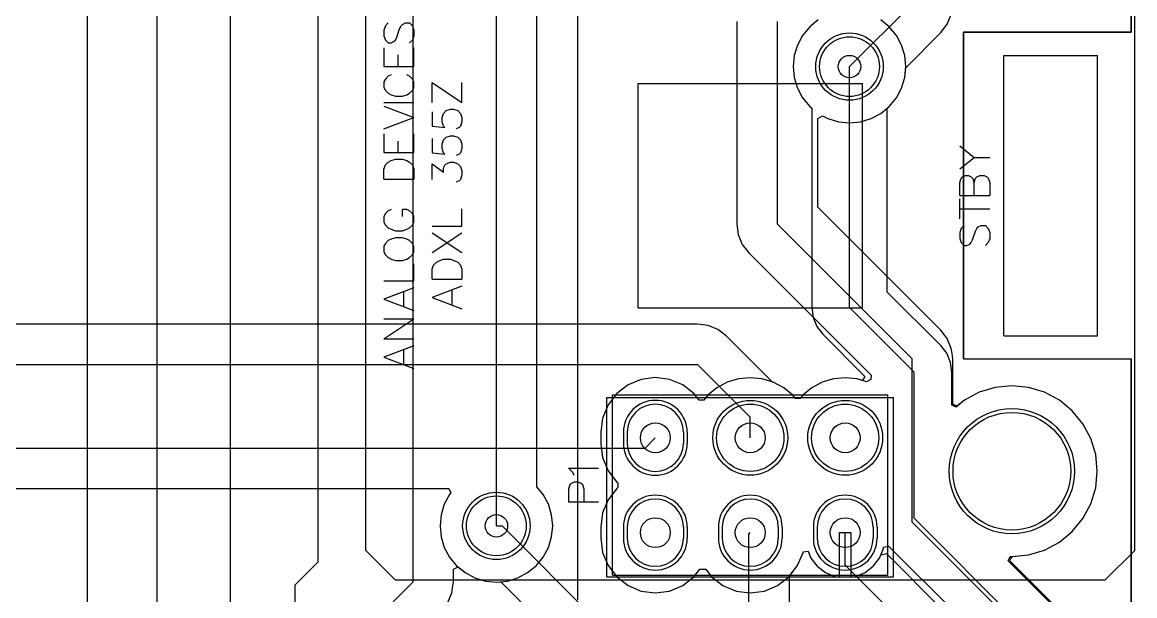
# Model space of a CAD drawing. Header units: millimetres. Extents: x 60.7 to 146.2, y 31.8 to 124.2.
# Drawn here: x 116.19 to 145.96, y 50.91 to 66.26 of the extents above; entities that cross this region are included whole.
import ezdxf

# ---------------------------------------------------------------- set-up
doc = ezdxf.new("R2010")
doc.units = ezdxf.units.MM
for name, color, linetype in [('BottomLayer', 5, 'Continuous'), ('BottomSolder', 6, 'Continuous'), ('Mechanical7', 56, 'Continuous'), ('MultiLayer', 9, 'Continuous'), ('PadHoleLayer', 156, 'Continuous'), ('TopLayer', 1, 'Continuous'), ('TopOverlay', 2, 'Continuous'), ('TopSolder', 216, 'Continuous'), ('ViaHoleLayer', 16, 'Continuous')]:
    doc.layers.add(name, color=color, linetype=linetype)

msp = doc.modelspace()

# ---------------------------------------------------------------- linework, layer by layer
at = {"layer": 'BottomLayer'}
for p, q in [((145.86, 121.783), (145.86, 66)), ((124.1, 89.099), (124.1, 51.812)), ((126.644, 89.052), (126.644, 51.271)), ((117.938, 47.529), (117.938, 79.553)), ((131.064, 50.8), (131.064, 72.746)), ((128.88, 52.781), (128.88, 72.542)), ((129.964, 53.824), (129.964, 71.612)), ((121.768, 45.11), (121.768, 70.46)), ((119.802, 46.228), (119.802, 68.564)), ((137.263, 66.141), (137.075, 65.912)), ((137.491, 66.328), (137.263, 66.141)), ((139.394, 66.141), (139.166, 66.328)), ((139.582, 65.912), (139.394, 66.141)), ((137.075, 65.912), (136.936, 65.652)), ((139.721, 65.652), (139.582, 65.912)), ((145.86, 66), (141.376, 66)), ((141.376, 66), (141.376, 57.252)), ((136.936, 65.652), (136.85, 65.369)), ((139.807, 65.369), (139.721, 65.652)), ((136.85, 65.369), (136.821, 65.075)), ((139.836, 65.075), (139.807, 65.369)), ((136.821, 65.075), (136.85, 64.781)), ((138.328, 58.623), (138.328, 65.075)), ((139.807, 64.781), (139.836, 65.075)), ((136.85, 64.781), (136.936, 64.498)), ((139.721, 64.498), (139.807, 64.781)), ((136.936, 64.498), (137.075, 64.237)), ((139.582, 64.237), (139.721, 64.498)), ((137.075, 64.237), (137.263, 64.009)), ((137.263, 64.009), (137.32, 63.962)), ((139.337, 63.962), (139.394, 64.009)), ((139.394, 64.009), (139.582, 64.237)), ((137.32, 63.962), (137.32, 58.623)), ((139.337, 59.041), (139.337, 63.962)), ((140.769, 57.609), (139.337, 59.041)), ((137.32, 58.623), (137.354, 58.362)), ((137.354, 58.362), (137.455, 58.119)), ((138.328, 58.623), (140.056, 56.896)), ((137.455, 58.119), (137.615, 57.91)), ((137.615, 57.91), (138.742, 56.783)), ((140.929, 57.4), (140.769, 57.609)), ((141.03, 57.157), (140.929, 57.4)), ((141.064, 56.896), (141.03, 57.157)), ((141.376, 57.252), (145.86, 57.252)), ((145.86, 57.252), (145.86, 32.79)), ((140.056, 52.984), (140.056, 56.896)), ((141.064, 56.015), (141.064, 56.896)), ((132.402, 56.555), (132.099, 56.323)), ((132.755, 56.701), (132.402, 56.555)), ((133.133, 56.751), (132.755, 56.701)), ((133.512, 56.701), (133.133, 56.751)), ((133.865, 56.555), (133.512, 56.701)), ((134.167, 56.323), (133.865, 56.555)), ((135.058, 56.624), (134.78, 56.476)), ((135.36, 56.716), (135.058, 56.624)), ((135.673, 56.747), (135.36, 56.716)), ((135.987, 56.716), (135.673, 56.747)), ((136.289, 56.624), (135.987, 56.716)), ((136.567, 56.476), (136.289, 56.624)), ((137.598, 56.624), (137.32, 56.476)), ((137.9, 56.716), (137.598, 56.624)), ((138.213, 56.747), (137.9, 56.716)), ((138.527, 56.716), (138.213, 56.747)), ((138.675, 56.671), (138.527, 56.716)), ((138.742, 56.783), (138.675, 56.671)), ((132.099, 56.323), (131.867, 56.02)), ((134.302, 56.147), (134.167, 56.323)), ((134.536, 56.276), (134.429, 56.145)), ((134.78, 56.476), (134.536, 56.276)), ((136.81, 56.276), (136.567, 56.476)), ((136.88, 56.191), (136.81, 56.276)), ((137.076, 56.276), (137.007, 56.191)), ((137.32, 56.476), (137.076, 56.276)), ((141.798, 56.356), (141.403, 56.145)), ((142.227, 56.486), (141.798, 56.356)), ((142.673, 56.53), (142.227, 56.486)), ((143.119, 56.486), (142.673, 56.53)), ((143.548, 56.356), (143.119, 56.486)), ((143.943, 56.145), (143.548, 56.356)), ((131.867, 56.02), (131.721, 55.667)), ((134.429, 56.145), (134.302, 56.147)), ((137.007, 56.191), (136.88, 56.191)), ((141.179, 55.96), (141.064, 56.015)), ((141.403, 56.145), (141.179, 55.96)), ((144.29, 55.86), (143.943, 56.145)), ((131.721, 55.667), (131.671, 55.289)), ((144.574, 55.514), (144.29, 55.86)), ((144.785, 55.119), (144.574, 55.514)), ((131.671, 55.289), (131.671, 54.989)), ((132.383, 55.289), (132.383, 54.989)), ((133.883, 55.289), (133.883, 54.989)), ((144.915, 54.69), (144.785, 55.119)), ((131.671, 54.989), (131.721, 54.61)), ((131.721, 54.61), (131.867, 54.258)), ((144.959, 54.244), (144.915, 54.69)), ((131.867, 54.258), (132.099, 53.955)), ((144.915, 53.798), (144.959, 54.244)), ((132.099, 53.955), (132.128, 53.932)), ((132.128, 53.932), (132.128, 53.805)), ((130.133, 53.619), (129.964, 53.824)), ((130.272, 53.358), (130.133, 53.619)), ((132.099, 53.783), (131.867, 53.48)), ((132.128, 53.805), (132.099, 53.783)), ((144.785, 53.369), (144.915, 53.798)), ((130.358, 53.075), (130.272, 53.358)), ((131.867, 53.48), (131.721, 53.127)), ((144.574, 52.974), (144.785, 53.369)), ((130.387, 52.781), (130.358, 53.075)), ((131.721, 53.127), (131.671, 52.749)), ((140.056, 52.984), (144.526, 48.514)), ((130.358, 52.487), (130.387, 52.781)), ((131.671, 52.749), (131.671, 52.449)), ((132.383, 52.749), (132.383, 52.449)), ((133.883, 52.749), (133.883, 52.449)), ((134.923, 52.749), (134.923, 52.449)), ((136.423, 52.749), (136.423, 52.449)), ((137.463, 52.749), (137.463, 52.449)), ((138.963, 52.749), (138.963, 52.449)), ((144.29, 52.627), (144.574, 52.974)), ((130.272, 52.204), (130.358, 52.487)), ((131.671, 52.449), (131.721, 52.07)), ((138.063, 51.409), (138.063, 52.599)), ((138.063, 52.599), (138.363, 52.599)), ((138.363, 52.599), (138.363, 51.409)), ((143.943, 52.343), (144.29, 52.627)), ((130.133, 51.944), (130.272, 52.204)), ((137.088, 52.089), (137.219, 52.106)), ((137.219, 52.106), (137.296, 51.919)), ((139.13, 51.919), (139.236, 52.175)), ((139.236, 52.175), (139.241, 52.21)), ((139.241, 52.21), (139.373, 52.241)), ((139.373, 52.241), (141.119, 50.495)), ((143.119, 52.002), (143.548, 52.132)), ((143.548, 52.132), (143.943, 52.343)), ((123.495, 51.206), (124.1, 51.812)), ((129.945, 51.715), (130.133, 51.944)), ((131.721, 52.07), (131.867, 51.718)), ((136.94, 51.718), (137.086, 52.07)), ((137.086, 52.07), (137.088, 52.089)), ((137.296, 51.919), (137.464, 51.7)), ((138.962, 51.7), (139.13, 51.919)), ((142.62, 51.846), (142.647, 51.902)), ((145.239, 49.227), (142.62, 51.846)), ((142.647, 51.902), (142.687, 51.959)), ((142.687, 51.959), (143.119, 52.002)), ((127.729, 51.626), (127.856, 51.681)), ((127.729, 51.271), (127.729, 51.626)), ((127.856, 51.681), (128.042, 51.528)), ((128.042, 51.528), (128.303, 51.389)), ((129.456, 51.389), (129.717, 51.528)), ((129.717, 51.528), (129.945, 51.715)), ((131.867, 51.718), (132.099, 51.415)), ((134.167, 51.415), (134.323, 51.618)), ((134.323, 51.618), (134.483, 51.618)), ((134.483, 51.618), (134.639, 51.415)), ((136.707, 51.415), (136.94, 51.718)), ((137.464, 51.7), (137.684, 51.532)), ((137.684, 51.532), (137.939, 51.426)), ((138.487, 51.426), (138.743, 51.532)), ((138.743, 51.532), (138.962, 51.7)), ((123.495, 44.298), (123.495, 51.206)), ((125.171, 49.798), (126.644, 51.271)), ((127.71, 51.131), (127.729, 51.271)), ((128.303, 51.389), (128.586, 51.303)), ((128.586, 51.303), (128.88, 51.274)), ((128.88, 51.274), (129.174, 51.303)), ((129.174, 51.303), (129.456, 51.389)), ((132.099, 51.415), (132.402, 51.182)), ((133.865, 51.182), (134.167, 51.415)), ((134.639, 51.415), (134.942, 51.182)), ((136.405, 51.182), (136.707, 51.415)), ((137.939, 51.426), (138.063, 51.409)), ((138.363, 51.409), (138.487, 51.426)), ((127.583, 50.729), (127.692, 50.99)), ((127.692, 50.99), (127.71, 51.131)), ((132.402, 51.182), (132.755, 51.036)), ((132.755, 51.036), (133.133, 50.986)), ((133.133, 50.986), (133.512, 51.036)), ((133.512, 51.036), (133.865, 51.182)), ((134.942, 51.182), (135.295, 51.036)), ((135.295, 51.036), (135.673, 50.986)), ((135.673, 50.986), (136.052, 51.036)), ((136.052, 51.036), (136.405, 51.182))]:
    msp.add_line(p, q, dxfattribs=at)
for centre, radius in [((138.328, 65.075), 0.8), ((135.673, 55.139), 0.9), ((138.213, 55.139), 0.9), ((142.673, 54.244), 1.575), ((128.88, 52.781), 0.8)]:
    msp.add_circle(centre, radius, dxfattribs=at)
for centre, start, end in [((133.133, 55.289), 0, 180), ((133.133, 54.989), 180, 0), ((133.133, 52.749), 0, 180), ((135.673, 52.749), 0, 180), ((138.213, 52.749), 0, 180), ((133.133, 52.449), 180, 0), ((135.673, 52.449), 180, 0), ((138.213, 52.449), 180, 0)]:
    msp.add_arc(centre, 0.75, start, end, dxfattribs=at)
at = {"layer": 'BottomSolder'}
for p, q in [((132.282, 55.289), (132.282, 54.989)), ((133.985, 55.289), (133.985, 54.989)), ((132.282, 52.749), (132.282, 52.449)), ((133.985, 52.749), (133.985, 52.449)), ((134.822, 52.749), (134.822, 52.449)), ((136.525, 52.749), (136.525, 52.449)), ((137.362, 52.749), (137.362, 52.449)), ((139.065, 52.749), (139.065, 52.449))]:
    msp.add_line(p, q, dxfattribs=at)
for centre, radius in [((138.328, 65.075), 0.902), ((135.673, 55.139), 1.002), ((138.213, 55.139), 1.002), ((142.673, 54.244), 1.677), ((128.88, 52.781), 0.902)]:
    msp.add_circle(centre, radius, dxfattribs=at)
for centre, start, end in [((133.133, 55.289), 0, 180), ((133.133, 54.989), 180, 0), ((133.133, 52.749), 0, 180), ((135.673, 52.749), 0, 180), ((138.213, 52.749), 0, 180), ((133.133, 52.449), 180, 0), ((135.673, 52.449), 180, 0), ((138.213, 52.449), 180, 0)]:
    msp.add_arc(centre, 0.852, start, end, dxfattribs=at)
at = {"layer": 'Mechanical7'}
for p, q in [((145.86, 66), (145.86, 121.783)), ((141.376, 57.252), (141.376, 66)), ((141.376, 66), (145.86, 66)), ((141.376, 57.252), (145.86, 57.252)), ((145.86, 32.79), (145.86, 57.252)), ((131.838, 51.415), (131.838, 56.215)), ((131.838, 56.215), (139.508, 56.215)), ((139.508, 51.415), (139.508, 56.215)), ((131.838, 51.415), (139.508, 51.415))]:
    msp.add_line(p, q, dxfattribs=at)
at = {"layer": 'MultiLayer'}
for p, q in [((132.383, 55.289), (132.383, 54.989)), ((133.883, 55.289), (133.883, 54.989)), ((132.383, 52.749), (132.383, 52.449)), ((133.883, 52.749), (133.883, 52.449)), ((134.923, 52.749), (134.923, 52.449)), ((136.423, 52.749), (136.423, 52.449)), ((137.463, 52.749), (137.463, 52.449)), ((138.963, 52.749), (138.963, 52.449))]:
    msp.add_line(p, q, dxfattribs=at)
for centre, radius in [((138.328, 65.075), 0.8), ((135.673, 55.139), 0.9), ((138.213, 55.139), 0.9), ((142.673, 54.244), 1.575), ((128.88, 52.781), 0.8)]:
    msp.add_circle(centre, radius, dxfattribs=at)
for centre, start, end in [((133.133, 55.289), 0, 180), ((133.133, 54.989), 180, 0), ((133.133, 52.749), 0, 180), ((135.673, 52.749), 0, 180), ((138.213, 52.749), 0, 180), ((133.133, 52.449), 180, 0), ((135.673, 52.449), 180, 0), ((138.213, 52.449), 180, 0)]:
    msp.add_arc(centre, 0.75, start, end, dxfattribs=at)
at = {"layer": 'PadHoleLayer'}
for centre, radius in [((142.673, 54.244), 1.575), ((133.133, 55.139), 0.4), ((135.673, 55.139), 0.4), ((138.213, 55.139), 0.4), ((133.133, 52.599), 0.4), ((135.673, 52.599), 0.4), ((138.213, 52.599), 0.4)]:
    msp.add_circle(centre, radius, dxfattribs=at)
at = {"layer": 'TopLayer'}
for p, q in [((145.86, 121.783), (145.86, 66)), ((138.328, 65.075), (140.005, 66.751)), ((140.944, 66.209), (141.052, 66.471)), ((135.314, 66.283), (135.314, 60.858)), ((136.398, 60.858), (136.398, 66.283)), ((140.771, 65.985), (140.944, 66.209)), ((139.833, 65.046), (140.771, 65.985)), ((145.86, 66), (141.376, 66)), ((141.376, 66), (141.376, 57.252)), ((139.807, 64.781), (139.833, 65.046)), ((139.721, 64.498), (139.807, 64.781)), ((139.582, 64.237), (139.721, 64.498)), ((139.166, 63.822), (139.394, 64.009)), ((139.394, 64.009), (139.582, 64.237)), ((137.482, 63.682), (137.609, 63.758)), ((137.609, 63.758), (137.752, 63.682)), ((138.905, 63.682), (139.166, 63.822)), ((137.482, 61.308), (137.482, 63.682)), ((137.752, 63.682), (138.034, 63.597)), ((138.034, 63.597), (138.328, 63.568)), ((138.328, 63.568), (138.622, 63.597)), ((138.622, 63.597), (138.905, 63.682)), ((140.771, 58.018), (137.482, 61.308)), ((135.314, 60.858), (135.351, 60.578)), ((136.398, 60.858), (140.005, 57.252)), ((135.351, 60.578), (135.459, 60.316)), ((135.459, 60.316), (135.631, 60.092)), ((135.631, 60.092), (138.906, 56.817)), ((134.264, 58.183), (114.91, 58.183)), ((134.545, 58.147), (134.264, 58.183)), ((134.807, 58.038), (134.545, 58.147)), ((135.031, 57.866), (134.807, 58.038)), ((136.266, 56.631), (135.031, 57.866)), ((140.944, 57.794), (140.771, 58.018)), ((141.052, 57.532), (140.944, 57.794)), ((141.071, 57.392), (141.052, 57.532)), ((140.005, 52.883), (140.005, 57.252)), ((141.089, 57.252), (141.071, 57.392)), ((141.089, 56.035), (141.089, 57.252)), ((141.376, 57.252), (145.86, 57.252)), ((145.86, 57.252), (145.86, 32.79)), ((114.91, 57.099), (134.264, 57.099)), ((134.264, 57.099), (135.673, 55.69)), ((136.289, 56.624), (136.266, 56.631)), ((136.567, 56.476), (136.289, 56.624)), ((137.598, 56.624), (137.32, 56.476)), ((137.9, 56.716), (137.598, 56.624)), ((138.213, 56.747), (137.9, 56.716)), ((138.527, 56.716), (138.213, 56.747)), ((138.786, 56.637), (138.527, 56.716)), ((138.895, 56.703), (138.786, 56.637)), ((138.906, 56.817), (138.895, 56.703)), ((136.81, 56.276), (136.567, 56.476)), ((136.88, 56.191), (136.81, 56.276)), ((137.076, 56.276), (137.007, 56.191)), ((137.32, 56.476), (137.076, 56.276)), ((141.798, 56.356), (141.403, 56.145)), ((142.227, 56.486), (141.798, 56.356)), ((142.673, 56.53), (142.227, 56.486)), ((143.119, 56.486), (142.673, 56.53)), ((143.548, 56.356), (143.119, 56.486)), ((143.943, 56.145), (143.548, 56.356)), ((137.007, 56.191), (136.88, 56.191)), ((141.204, 55.981), (141.089, 56.035)), ((141.403, 56.145), (141.204, 55.981)), ((144.29, 55.86), (143.943, 56.145)), ((135.673, 55.139), (135.673, 55.69)), ((144.574, 55.514), (144.29, 55.86)), ((144.785, 55.119), (144.574, 55.514)), ((132.383, 55.289), (132.383, 54.989)), ((132.859, 54.864), (133.133, 55.139)), ((133.883, 55.289), (133.883, 54.989)), ((144.915, 54.69), (144.785, 55.119)), ((105.283, 54.864), (132.859, 54.864)), ((144.959, 54.244), (144.915, 54.69)), ((144.915, 53.798), (144.959, 54.244)), ((112.642, 53.78), (127.61, 53.78)), ((127.626, 53.619), (127.487, 53.358)), ((127.61, 53.78), (127.664, 53.665)), ((127.664, 53.665), (127.626, 53.619)), ((144.785, 53.369), (144.915, 53.798)), ((127.487, 53.358), (127.401, 53.075)), ((144.574, 52.974), (144.785, 53.369)), ((127.401, 53.075), (127.372, 52.781)), ((127.372, 52.781), (127.401, 52.487)), ((128.88, 52.781), (129.032, 52.781)), ((129.032, 52.781), (132.588, 49.225)), ((132.383, 52.749), (132.383, 52.449)), ((133.883, 52.749), (133.883, 52.449)), ((134.923, 52.749), (134.923, 52.449)), ((136.423, 52.749), (136.423, 52.449)), ((137.463, 52.749), (137.463, 52.449)), ((138.963, 52.749), (138.963, 52.449)), ((140.005, 52.883), (143.764, 49.124)), ((144.29, 52.627), (144.574, 52.974)), ((127.401, 52.487), (127.487, 52.204)), ((135.636, 52.561), (135.673, 52.599)), ((135.636, 49.225), (135.636, 52.561)), ((138.063, 51.409), (138.063, 52.599)), ((138.063, 52.599), (138.363, 52.599)), ((138.213, 51.728), (138.213, 52.599)), ((138.363, 52.599), (138.363, 51.409)), ((143.943, 52.343), (144.29, 52.627)), ((127.487, 52.204), (127.626, 51.944)), ((137.088, 52.089), (137.219, 52.106)), ((137.219, 52.106), (137.296, 51.919)), ((143.119, 52.002), (143.548, 52.132)), ((143.548, 52.132), (143.943, 52.343)), ((127.626, 51.944), (127.814, 51.715)), ((136.94, 51.718), (137.086, 52.07)), ((137.086, 52.07), (137.088, 52.089)), ((137.296, 51.919), (137.464, 51.7)), ((138.962, 51.7), (139.13, 51.919)), ((139.13, 51.919), (139.167, 52.008)), ((139.167, 52.008), (139.317, 52.037)), ((139.317, 52.037), (140.81, 50.545)), ((142.574, 51.847), (142.628, 51.962)), ((144.531, 49.89), (142.574, 51.847)), ((142.628, 51.962), (142.673, 51.958)), ((142.673, 51.958), (143.119, 52.002)), ((127.814, 51.715), (128.042, 51.528)), ((128.042, 51.528), (128.303, 51.389)), ((136.72, 51.431), (136.94, 51.718)), ((137.464, 51.7), (137.684, 51.532)), ((137.684, 51.532), (137.939, 51.426)), ((138.213, 51.728), (140.716, 49.225)), ((138.487, 51.426), (138.743, 51.532)), ((138.743, 51.532), (138.962, 51.7)), ((128.303, 51.389), (128.586, 51.303)), ((128.586, 51.303), (128.88, 51.274)), ((128.88, 51.274), (128.995, 51.285)), ((128.995, 51.285), (130.252, 50.028)), ((136.72, 50.405), (136.72, 51.431)), ((137.939, 51.426), (138.063, 51.409)), ((138.363, 51.409), (138.487, 51.426))]:
    msp.add_line(p, q, dxfattribs=at)
for centre, radius in [((138.328, 65.075), 0.8), ((135.673, 55.139), 0.9), ((138.213, 55.139), 0.9), ((142.673, 54.244), 1.575), ((128.88, 52.781), 0.8)]:
    msp.add_circle(centre, radius, dxfattribs=at)
for centre, start, end in [((133.133, 55.289), 0, 180), ((133.133, 54.989), 180, 0), ((133.133, 52.749), 0, 180), ((135.673, 52.749), 0, 180), ((138.213, 52.749), 0, 180), ((133.133, 52.449), 180, 0), ((135.673, 52.449), 180, 0), ((138.213, 52.449), 180, 0)]:
    msp.add_arc(centre, 0.75, start, end, dxfattribs=at)
at = {"layer": 'TopOverlay'}
for p, q in [((125.386, 52.119), (125.386, 71.119)), ((145.96, 52.119), (145.96, 71.119)), ((125.912, 66.166), (125.873, 66.052)), ((125.988, 66.243), (125.912, 66.166)), ((126.216, 65.862), (126.292, 66.09)), ((126.292, 66.09), (126.331, 66.166)), ((126.331, 66.166), (126.369, 66.204)), ((126.369, 66.204), (126.445, 66.243)), ((126.445, 66.243), (126.559, 66.243)), ((126.559, 66.243), (126.635, 66.166)), ((126.635, 66.166), (126.673, 66.052)), ((125.873, 66.052), (125.873, 65.9)), ((125.873, 65.9), (125.912, 65.786)), ((125.912, 65.786), (125.988, 65.709)), ((126.14, 65.747), (126.178, 65.786)), ((126.178, 65.786), (126.216, 65.862)), ((126.635, 65.786), (126.559, 65.709)), ((126.673, 65.9), (126.635, 65.786)), ((126.673, 66.052), (126.673, 65.9)), ((125.873, 65.576), (125.873, 65.081)), ((125.988, 65.709), (126.064, 65.709)), ((126.064, 65.709), (126.14, 65.747)), ((126.673, 65.081), (126.673, 65.576)), ((126.254, 65.081), (126.254, 65.386)), ((142.46, 57.869), (142.46, 65.369)), ((142.46, 65.369), (144.96, 65.369)), ((144.96, 57.869), (144.96, 65.369)), ((125.873, 65.081), (126.673, 65.081)), ((125.912, 64.742), (125.873, 64.666)), ((125.873, 64.666), (125.873, 64.513)), ((125.988, 64.818), (125.912, 64.742)), ((126.064, 64.856), (125.988, 64.818)), ((126.559, 64.818), (126.483, 64.856)), ((126.635, 64.742), (126.559, 64.818)), ((126.673, 64.666), (126.635, 64.742)), ((126.673, 64.513), (126.673, 64.666)), ((127.16, 64.651), (127.96, 64.117)), ((127.16, 64.117), (127.16, 64.651)), ((127.96, 64.117), (127.96, 64.651)), ((132.673, 58.619), (132.673, 64.619)), ((132.673, 64.619), (138.673, 64.619)), ((138.673, 58.619), (138.673, 64.619)), ((125.873, 64.513), (125.912, 64.437)), ((125.912, 64.437), (125.988, 64.361)), ((125.988, 64.361), (126.064, 64.323)), ((126.064, 64.323), (126.178, 64.285)), ((126.369, 64.285), (126.483, 64.323)), ((126.483, 64.323), (126.559, 64.361)), ((126.559, 64.361), (126.635, 64.437)), ((126.635, 64.437), (126.673, 64.513)), ((125.873, 64.117), (126.673, 64.117)), ((125.873, 64.014), (126.673, 63.71)), ((126.178, 64.285), (126.369, 64.285)), ((125.873, 63.405), (126.673, 63.71)), ((127.16, 63.862), (127.16, 63.481)), ((127.427, 63.71), (127.465, 63.824)), ((127.427, 63.596), (127.427, 63.71)), ((127.465, 63.824), (127.541, 63.9)), ((127.541, 63.9), (127.656, 63.938)), ((127.656, 63.938), (127.732, 63.938)), ((127.732, 63.938), (127.846, 63.9)), ((127.846, 63.9), (127.922, 63.824)), ((127.922, 63.824), (127.96, 63.71)), ((127.96, 63.71), (127.96, 63.596)), ((127.16, 63.481), (127.503, 63.443)), ((127.465, 63.481), (127.427, 63.596)), ((127.503, 63.443), (127.465, 63.481)), ((127.884, 63.443), (127.808, 63.405)), ((127.922, 63.481), (127.884, 63.443)), ((127.96, 63.596), (127.922, 63.481)), ((125.873, 63.272), (125.873, 62.777)), ((126.673, 62.777), (126.673, 63.272)), ((127.16, 63.15), (127.16, 62.769)), ((127.427, 62.998), (127.465, 63.112)), ((127.465, 63.112), (127.541, 63.188)), ((127.541, 63.188), (127.656, 63.226)), ((127.656, 63.226), (127.732, 63.226)), ((127.732, 63.226), (127.846, 63.188)), ((127.846, 63.188), (127.922, 63.112)), ((127.922, 63.112), (127.96, 62.998)), ((126.254, 62.777), (126.254, 63.081)), ((127.427, 62.883), (127.427, 62.998)), ((127.465, 62.769), (127.427, 62.883)), ((127.96, 62.883), (127.922, 62.769)), ((127.96, 62.998), (127.96, 62.883)), ((141.279, 62.95), (141.66, 62.645)), ((125.873, 62.777), (126.673, 62.777)), ((125.912, 62.445), (125.988, 62.521)), ((125.988, 62.521), (126.064, 62.56)), ((126.064, 62.56), (126.178, 62.598)), ((126.178, 62.598), (126.369, 62.598)), ((126.369, 62.598), (126.483, 62.56)), ((126.483, 62.56), (126.559, 62.521)), ((126.559, 62.521), (126.635, 62.445)), ((127.16, 62.769), (127.503, 62.731)), ((127.503, 62.731), (127.465, 62.769)), ((127.541, 62.476), (127.656, 62.514)), ((127.656, 62.514), (127.732, 62.514)), ((127.732, 62.514), (127.846, 62.476)), ((127.884, 62.731), (127.808, 62.693)), ((127.922, 62.769), (127.884, 62.731)), ((141.279, 62.341), (141.66, 62.645)), ((141.66, 62.645), (142.079, 62.645)), ((125.873, 62.331), (125.912, 62.445)), ((125.873, 62.064), (125.873, 62.331)), ((126.635, 62.445), (126.673, 62.331)), ((126.673, 62.331), (126.673, 62.064)), ((127.16, 62.057), (127.16, 62.476)), ((127.16, 62.476), (127.465, 62.247)), ((127.465, 62.361), (127.503, 62.438)), ((127.465, 62.247), (127.465, 62.361)), ((127.503, 62.438), (127.541, 62.476)), ((127.846, 62.476), (127.922, 62.4)), ((127.922, 62.4), (127.96, 62.285)), ((127.96, 62.285), (127.96, 62.171)), ((125.873, 62.064), (126.673, 62.064)), ((127.884, 62.019), (127.808, 61.981)), ((127.922, 62.057), (127.884, 62.019)), ((127.96, 62.171), (127.922, 62.057)), ((141.279, 61.971), (141.318, 62.085)), ((141.279, 61.628), (141.279, 61.971)), ((141.318, 62.085), (141.356, 62.123)), ((141.356, 62.123), (141.432, 62.162)), ((141.432, 62.162), (141.508, 62.162)), ((141.508, 62.162), (141.584, 62.123)), ((141.584, 62.123), (141.622, 62.085)), ((141.622, 62.085), (141.66, 61.971)), ((141.66, 61.971), (141.698, 62.085)), ((141.66, 61.628), (141.66, 61.971)), ((141.698, 62.085), (141.737, 62.123)), ((141.737, 62.123), (141.813, 62.162)), ((141.813, 62.162), (141.927, 62.162)), ((141.927, 62.162), (142.003, 62.123)), ((142.003, 62.123), (142.041, 62.085)), ((142.041, 62.085), (142.079, 61.971)), ((142.079, 61.971), (142.079, 61.628)), ((141.279, 61.628), (142.079, 61.628)), ((141.279, 61), (141.279, 61.533)), ((125.912, 61.139), (125.873, 61.063)), ((125.873, 61.063), (125.873, 60.91)), ((125.988, 61.215), (125.912, 61.139)), ((126.064, 61.253), (125.988, 61.215)), ((126.483, 61.253), (126.369, 61.253)), ((126.369, 61.063), (126.369, 61.253)), ((126.559, 61.215), (126.483, 61.253)), ((126.635, 61.139), (126.559, 61.215)), ((126.673, 61.063), (126.635, 61.139)), ((126.673, 60.91), (126.673, 61.063)), ((127.96, 60.808), (127.96, 61.265)), ((141.279, 61.266), (142.079, 61.266)), ((125.873, 60.91), (125.912, 60.834)), ((125.912, 60.834), (125.988, 60.758)), ((125.988, 60.758), (126.064, 60.72)), ((126.483, 60.72), (126.559, 60.758)), ((126.559, 60.758), (126.635, 60.834)), ((126.635, 60.834), (126.673, 60.91)), ((127.16, 60.808), (127.96, 60.808)), ((141.318, 60.745), (141.279, 60.63)), ((141.394, 60.821), (141.318, 60.745)), ((141.698, 60.669), (141.737, 60.745)), ((141.737, 60.745), (141.775, 60.783)), ((141.775, 60.783), (141.851, 60.821)), ((141.851, 60.821), (141.965, 60.821)), ((141.965, 60.821), (142.041, 60.745)), ((142.041, 60.745), (142.079, 60.63)), ((126.064, 60.457), (125.988, 60.419)), ((126.064, 60.72), (126.178, 60.682)), ((126.178, 60.495), (126.064, 60.457)), ((126.178, 60.682), (126.369, 60.682)), ((126.369, 60.495), (126.178, 60.495)), ((126.369, 60.682), (126.483, 60.72)), ((126.483, 60.457), (126.369, 60.495)), ((126.559, 60.419), (126.483, 60.457)), ((127.16, 60.095), (127.96, 60.629)), ((127.16, 60.629), (127.96, 60.095)), ((141.279, 60.63), (141.279, 60.478)), ((141.279, 60.478), (141.318, 60.364)), ((141.584, 60.364), (141.622, 60.44)), ((141.622, 60.44), (141.698, 60.669)), ((142.079, 60.478), (142.041, 60.364)), ((142.079, 60.63), (142.079, 60.478)), ((125.912, 60.343), (125.873, 60.267)), ((125.873, 60.267), (125.873, 60.114)), ((125.988, 60.419), (125.912, 60.343)), ((126.635, 60.343), (126.559, 60.419)), ((126.673, 60.267), (126.635, 60.343)), ((126.673, 60.114), (126.673, 60.267)), ((141.318, 60.364), (141.394, 60.288)), ((141.394, 60.288), (141.47, 60.288)), ((141.47, 60.288), (141.546, 60.326)), ((141.546, 60.326), (141.584, 60.364)), ((142.041, 60.364), (141.965, 60.288)), ((125.873, 60.114), (125.912, 60.038)), ((125.912, 60.038), (125.988, 59.962)), ((125.988, 59.962), (126.064, 59.924)), ((126.064, 59.924), (126.178, 59.886)), ((126.178, 59.886), (126.369, 59.886)), ((126.369, 59.886), (126.483, 59.924)), ((126.483, 59.924), (126.559, 59.962)), ((126.559, 59.962), (126.635, 60.038)), ((126.635, 60.038), (126.673, 60.114)), ((127.199, 59.764), (127.275, 59.84)), ((127.275, 59.84), (127.351, 59.878)), ((127.351, 59.878), (127.465, 59.916)), ((127.465, 59.916), (127.656, 59.916)), ((127.656, 59.916), (127.77, 59.878)), ((127.77, 59.878), (127.846, 59.84)), ((127.846, 59.84), (127.922, 59.764)), ((126.673, 59.341), (126.673, 59.798)), ((127.16, 59.65), (127.199, 59.764)), ((127.16, 59.383), (127.16, 59.65)), ((127.922, 59.764), (127.96, 59.65)), ((127.96, 59.65), (127.96, 59.383)), ((125.873, 59.341), (126.673, 59.341)), ((127.16, 59.383), (127.96, 59.383)), ((126.673, 59.155), (125.873, 58.85)), ((126.407, 58.659), (126.407, 59.04)), ((127.96, 59.196), (127.16, 58.892)), ((127.694, 58.701), (127.694, 59.082)), ((125.873, 58.85), (126.673, 58.545)), ((127.16, 58.892), (127.96, 58.587)), ((132.673, 58.619), (138.673, 58.619)), ((125.873, 57.791), (126.673, 58.324)), ((125.873, 58.324), (126.673, 58.324)), ((125.873, 57.791), (126.673, 57.791)), ((142.46, 57.869), (144.96, 57.869)), ((126.673, 57.604), (125.873, 57.3)), ((126.407, 57.109), (126.407, 57.49)), ((125.873, 57.3), (126.673, 56.995)), ((131.99, 51.459), (131.99, 56.285)), ((131.99, 56.285), (139.356, 56.285)), ((139.356, 51.459), (139.356, 56.285)), ((130.924, 54.209), (130.809, 54.323)), ((130.809, 54.323), (131.609, 54.323)), ((130.962, 54.133), (130.924, 54.209)), ((130.848, 53.877), (130.809, 53.763)), ((130.886, 53.916), (130.848, 53.877)), ((130.962, 53.954), (130.886, 53.916)), ((131.076, 53.954), (130.962, 53.954)), ((131.152, 53.916), (131.076, 53.954)), ((131.19, 53.877), (131.152, 53.916)), ((131.228, 53.763), (131.19, 53.877)), ((130.809, 53.763), (130.809, 53.42)), ((131.228, 53.42), (131.228, 53.763)), ((130.809, 53.42), (131.609, 53.42)), ((125.386, 52.119), (126.173, 51.332)), ((145.173, 51.332), (145.96, 52.119)), ((126.173, 51.332), (145.173, 51.332)), ((131.99, 51.459), (139.356, 51.459))]:
    msp.add_line(p, q, dxfattribs=at)
at = {"layer": 'TopSolder'}
for p, q in [((132.282, 55.289), (132.282, 54.989)), ((133.985, 55.289), (133.985, 54.989)), ((132.282, 52.749), (132.282, 52.449)), ((133.985, 52.749), (133.985, 52.449)), ((134.822, 52.749), (134.822, 52.449)), ((136.525, 52.749), (136.525, 52.449)), ((137.362, 52.749), (137.362, 52.449)), ((139.065, 52.749), (139.065, 52.449))]:
    msp.add_line(p, q, dxfattribs=at)
for centre, radius in [((138.328, 65.075), 0.902), ((135.673, 55.139), 1.002), ((138.213, 55.139), 1.002), ((142.673, 54.244), 1.677), ((128.88, 52.781), 0.902)]:
    msp.add_circle(centre, radius, dxfattribs=at)
for centre, start, end in [((133.133, 55.289), 0, 180), ((133.133, 54.989), 180, 0), ((133.133, 52.749), 0, 180), ((135.673, 52.749), 0, 180), ((138.213, 52.749), 0, 180), ((133.133, 52.449), 180, 0), ((135.673, 52.449), 180, 0), ((138.213, 52.449), 180, 0)]:
    msp.add_arc(centre, 0.852, start, end, dxfattribs=at)
at = {"layer": 'ViaHoleLayer'}
for centre in [(138.328, 65.075), (128.88, 52.781)]:
    msp.add_circle(centre, 0.3, dxfattribs=at)

doc.saveas('drawing.dxf')
